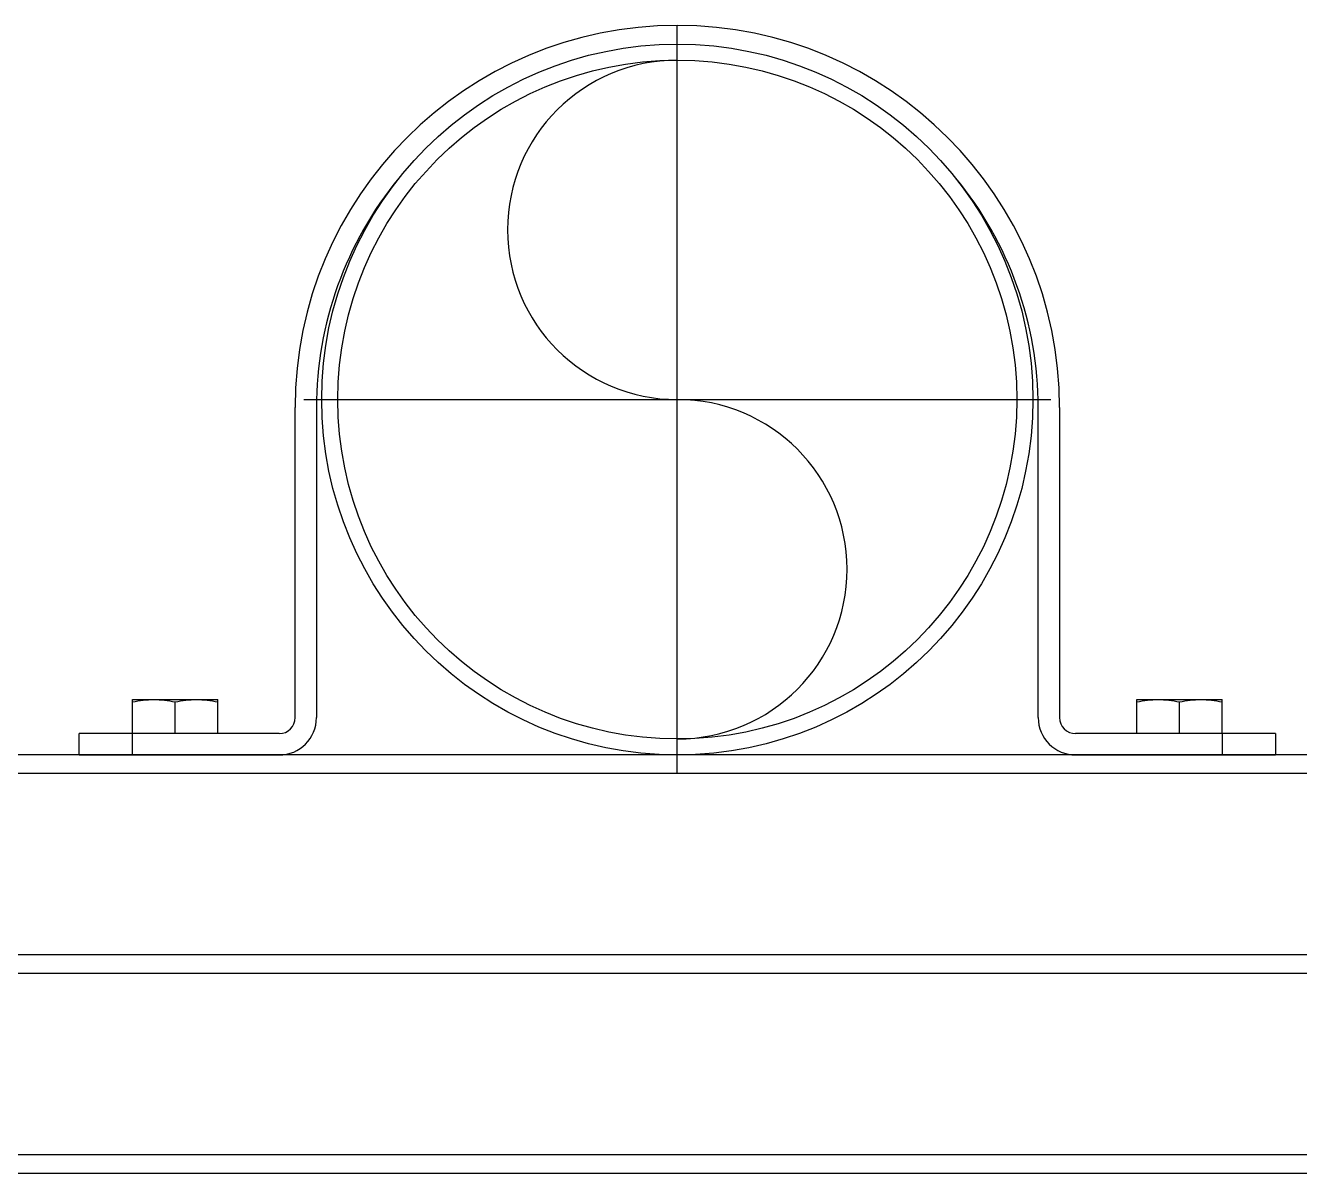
# Model space of a CAD drawing. Extents: x 4995099 to 5303443, y 4627657 to 4889583.
# Drawn here: x 5066192 to 5068634, y 4735661 to 4737861 of the extents above; entities that cross this region are included whole.
import ezdxf

# ---------------------------------------------------------------- set-up
doc = ezdxf.new("R2010")
doc.units = 0
doc.header["$LTSCALE"] = 1000
doc.header["$MEASUREMENT"] = 0
doc.linetypes.add('CENTER', pattern=[50.8, 31.75, -6.35, 6.35, -6.35])
doc.layers.get('0').update_dxf_attribs({"color": 4, "linetype": 'CONTINUOUS'})

msp = doc.modelspace()

# ---------------------------------------------------------------- linework, layer by layer
at = {"color": 0, "linetype": 'CENTER'}
for p, q in [((5067441.3, 4736428.7), (5067441.3, 4737860.1)), ((5066725.6, 4737144.4), (5068157, 4737144.4))]:
    msp.add_line(p, q, dxfattribs=at)
at = {"linetype": 'Continuous'}
for p, q in [((5066708.9, 4736534.7), (5066708.9, 4737129.1)), ((5066749.8, 4737129.1), (5066749.8, 4736534.7)), ((5068132.8, 4736534.7), (5068132.8, 4737129.1)), ((5068173.7, 4737129.1), (5068173.7, 4736534.7)), ((5066397.2, 4736569.4), (5066560.7, 4736569.4)), ((5066397.2, 4736504), (5066397.2, 4736569.4)), ((5066478.9, 4736504), (5066478.9, 4736564.8)), ((5066560.7, 4736504), (5066560.7, 4736569.4)), ((5068321.9, 4736569.4), (5068485.5, 4736569.4)), ((5068321.9, 4736504), (5068321.9, 4736569.4)), ((5068403.7, 4736504), (5068403.7, 4736564.8)), ((5068485.5, 4736504), (5068485.5, 4736569.4)), ((5066678.3, 4736504), (5066294.9, 4736504)), ((5066294.9, 4736463.1), (5066294.9, 4736504)), ((5066397.2, 4736463.1), (5066397.2, 4736504)), ((5068587.7, 4736504), (5068204.4, 4736504)), ((5068485.5, 4736504), (5068485.5, 4736463.1)), ((5068587.7, 4736504), (5068587.7, 4736463.1))]:
    msp.add_line(p, q, dxfattribs=at)
for p, q in [((5069087.4, 4736463.1), (5062154.2, 4736463.1)), ((5069087.4, 4736427.4), (5062154.2, 4736427.4)), ((5069844.2, 4736079.8), (5061397.8, 4736079.8)), ((5069844.2, 4736044), (5061397.8, 4736044)), ((5069128.3, 4735696.5), (5062113.3, 4735696.5)), ((5069128.3, 4735660.7), (5062113.3, 4735660.7))]:
    msp.add_line(p, q)
at = {"color": 7}
for p, q in [((5066294.9, 4736463.1), (5066678.3, 4736463.1)), ((5068204.4, 4736463.1), (5068587.7, 4736463.1))]:
    msp.add_line(p, q, dxfattribs=at)
at = {"linetype": 'Continuous'}
for radius in [681.3, 650.6]:
    msp.add_circle((5067441.3, 4737144.4), radius, dxfattribs=at)
for centre, radius, start, end in [((5067441.3, 4737129.1), 732.4, 0, 180), ((5067441.3, 4737129.1), 691.5, 140.5165, 180), ((5067441.3, 4737129.1), 691.5, 0, 39.4835), ((5066678.3, 4736534.7), 71.6, 270, 0), ((5066678.3, 4736534.7), 30.7, 270, 0), ((5068204.4, 4736534.7), 71.6, 180, 270), ((5068204.4, 4736534.7), 30.7, 180, 270)]:
    msp.add_arc(centre, radius, start, end, dxfattribs=at)
for centre, start, end in [((5067441.3, 4737469.7), 90, 270), ((5067441.3, 4736819.1), 270, 90)]:
    msp.add_arc(centre, 325.3, start, end)
for points in [[(5066397.2, 4736564.8), (5066410.6, 4736567.7), (5066424.3, 4736569.4), (5066438, 4736569.4)], [(5066438, 4736569.4), (5066451.8, 4736569.4), (5066465.5, 4736567.7), (5066478.9, 4736564.8)], [(5066478.9, 4736564.8), (5066492.4, 4736567.7), (5066506.1, 4736569.4), (5066519.8, 4736569.4)], [(5066519.8, 4736569.4), (5066533.5, 4736569.4), (5066547.3, 4736567.7), (5066560.7, 4736564.8)], [(5068321.9, 4736564.8), (5068335.4, 4736567.7), (5068349.1, 4736569.4), (5068362.8, 4736569.4)], [(5068362.8, 4736569.4), (5068376.5, 4736569.4), (5068390.3, 4736567.7), (5068403.7, 4736564.8)], [(5068403.7, 4736564.8), (5068417.1, 4736567.7), (5068430.9, 4736569.4), (5068444.6, 4736569.4)], [(5068444.6, 4736569.4), (5068458.3, 4736569.4), (5068472.1, 4736567.7), (5068485.5, 4736564.8)]]:
    msp.add_open_spline(points, degree=3, dxfattribs=at)

doc.saveas('drawing.dxf')
